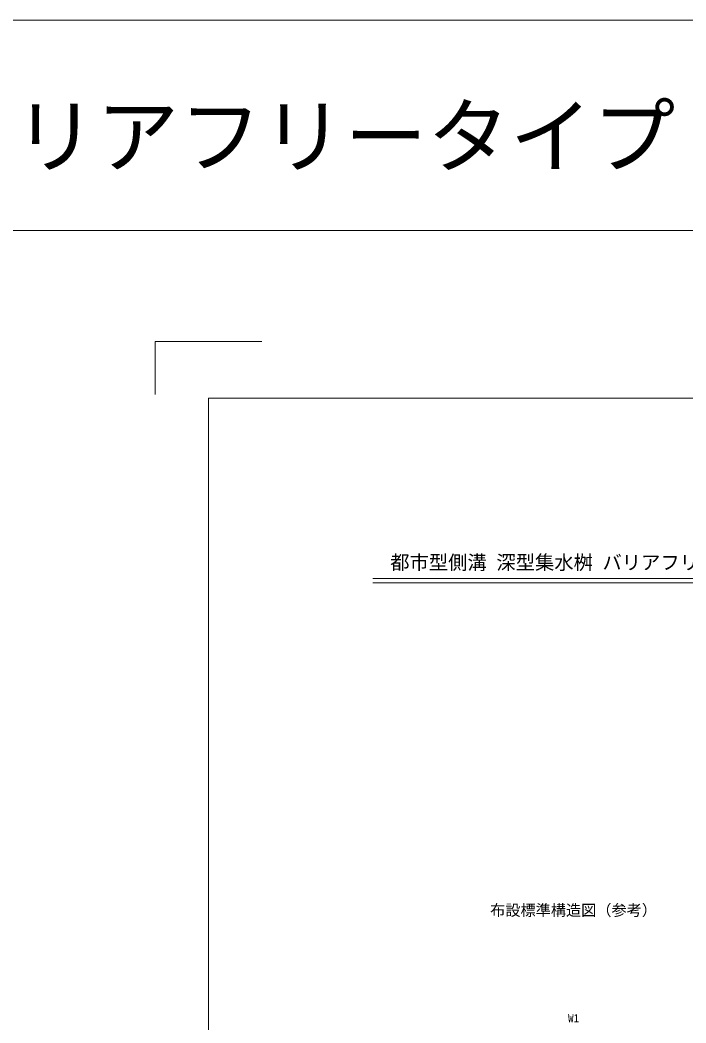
# Model space of a CAD drawing. Units: millimetres, scale not verified. Extents: x 63886 to 97934, y 3628 to 26930.
# Drawn here: x 74872 to 78001, y 8374 to 13082 of the extents above; entities that cross this region are included whole.
import ezdxf
from ezdxf.enums import TextEntityAlignment as Align

# ---------------------------------------------------------------- set-up
doc = ezdxf.new("R2010")
doc.units = ezdxf.units.MM
doc.header["$LTSCALE"] = 30
for name, color, linetype, lineweight in [('0_2', 7, 'Continuous', 13), ('Defpoints_3', 8, 'Continuous', 0), ('図枠', 7, 'Continuous', 13), ('寸法線', 7, 'Continuous', 9)]:
    doc.layers.add(name, color=color, linetype=linetype, lineweight=lineweight)
doc.layers.add('文字', color=7, linetype='Continuous')
doc.styles.add('ＭＳ ゴシック', font='')
doc.styles.get('ＭＳ ゴシック').set_extended_font_data('MS Gothic')

msp = doc.modelspace()

# ---------------------------------------------------------------- linework, layer by layer
at = {"layer": '0_2', "color": 1, "lineweight": 20}
msp.add_line((63886.48, 13082.38), (86381.5, 13082.38), dxfattribs=at)
at = {"layer": '0_2', "color": 1}
msp.add_line((63886.48, 12094.38), (86381.5, 12094.38), dxfattribs=at)
at = {"layer": 'Defpoints_3', "color": 7, "lineweight": 13}
for p, q in [((75507.74, 11573.78), (76007.74, 11573.78)), ((75507.74, 11323.78), (75507.74, 11573.78))]:
    msp.add_line(p, q, dxfattribs=at)
at = {"layer": '図枠', "lineweight": 20}
for p, q in [((75757.74, 4414.85), (75757.74, 11307.71)), ((75757.74, 11307.71), (85757.74, 11307.71)), ((76529.97, 10459.81), (78927.23, 10459.81)), ((76529.97, 10439.81), (78927.23, 10439.81))]:
    msp.add_line(p, q, dxfattribs=at)

# ---------------------------------------------------------------- texts
at = {"layer": '0_2', "style": 'ＭＳ ゴシック'}
msp.add_text('深型集水桝 バリアフリータイプ', height=284.8, dxfattribs=at).set_placement((75133.99, 12537.65), align=Align.MIDDLE_CENTER)
at = {"layer": '図枠', "style": 'ＭＳ ゴシック'}
msp.add_text('都市型側溝 深型集水桝 バリアフリータイプ ４００型', height=66.46, dxfattribs=at).set_placement((77721.85, 10535.78), align=Align.MIDDLE_CENTER)
at = {"layer": '寸法線', "style": 'ＭＳ ゴシック'}
msp.add_text('W1', height=37.98, dxfattribs=at).set_placement((77472.65, 8396.01), align=Align.MIDDLE_CENTER)
at = {"layer": '文字', "style": 'ＭＳ ゴシック'}
msp.add_text('布設標準構造図（参考）', height=52.22, dxfattribs=at).set_placement((77472.65, 8929.08), align=Align.TOP_CENTER)

doc.saveas('drawing.dxf')
